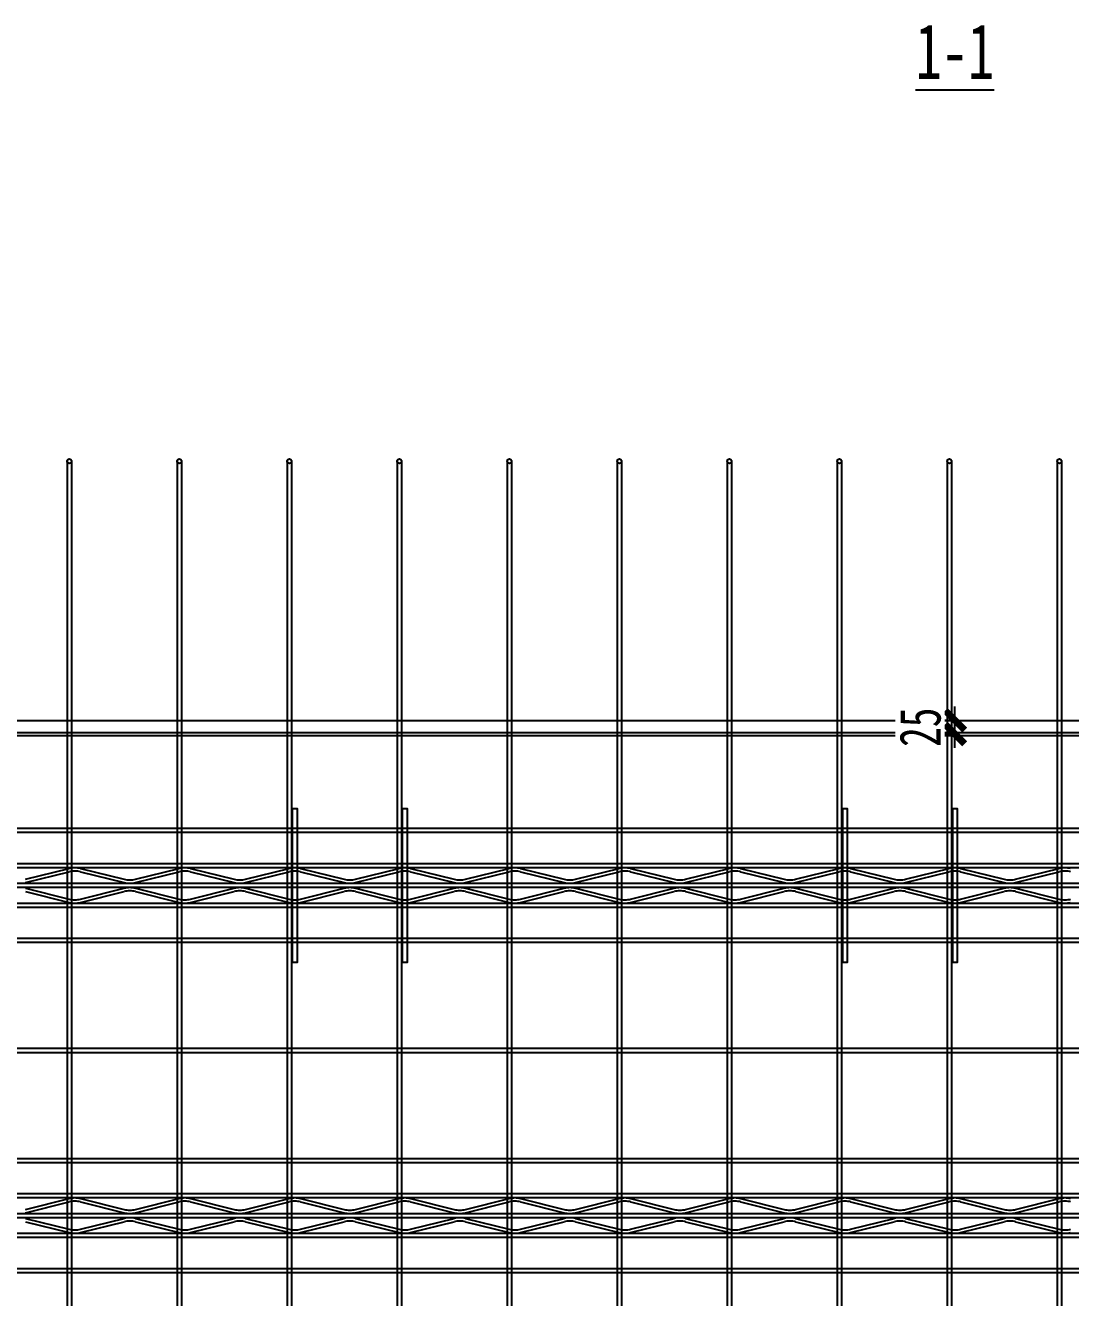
# Model space of a CAD drawing. Extents: x -524 to 129100, y -10500 to 1.
# Drawn here: x 70793 to 72693, y -7687 to -5375 of the extents above; entities that cross this region are included whole.
import ezdxf

# ---------------------------------------------------------------- set-up
doc = ezdxf.new("R2010")
doc.units = 0
doc.header["$LTSCALE"] = 250
doc.linetypes.add('BeePC_CENTER', pattern=[2, 1.25, -0.25, 0.25, -0.25])
doc.layers.get('0').update_dxf_attribs({"linetype": 'CONTINUOUS'})
doc.layers.get('Defpoints').update_dxf_attribs({"linetype": 'CONTINUOUS'})
for name, color, linetype in [('BeePC-CCBZ', 110, 'CONTINUOUS'), ('BeePC-GJ-LEVEL', 141, 'CONTINUOUS'), ('BeePC-GJ-Truss', 185, 'CONTINUOUS'), ('BeePC-TONG-ZT', 50, 'CONTINUOUS')]:
    doc.layers.add(name, color=color, linetype=linetype)
doc.styles.add('BeePC_Dim', font='simfang.ttf', dxfattribs={"width": 0.7})
doc.styles.add('BeePC_Text', font='simfang.ttf', dxfattribs={"width": 0.7})
doc.dimstyles.new('BeePC_DIM_25_25', dxfattribs={"dimtxt": 75, "dimasz": 25, "dimexe": 25, "dimexo": 0, "dimgap": 25, "dimtad": 1, "dimdec": 0, "dimzin": 0, "dimdsep": 46, "dimtxsty": 'BeePC_Dim', "dimblk": 'ARCHTICK', "dimcen": 0, "dimdle": 25, "dimclrt": 7, "dimadec": 0, "dimazin": 0, "dimtfac": 1, "dimtdec": 0, "dimtix": 1, "dimtmove": 2, "dimatfit": 3, "dimfxl": 250, "dimfxlon": 1, "dimtfill": 1, "dimtolj": 1, "dimtzin": 0, "dimarcsym": 0})

# ---------------------------------------------------------------- blocks, each defined once
blk = doc.blocks.new('_ArchTick')
at = {"color": 0, "linetype": 'ByBlock', "const_width": 0.5}
blk.add_lwpolyline([(-0.707, -0.707), (0.707, 0.707)], dxfattribs=at)
blk = doc.blocks.new('*D139')
at = {"layer": 'BeePC-CCBZ', "color": 0, "lineweight": -2, "transparency": 16777216}
for p, q in [((76704.4, -6138.4), (76704.4, -6663.4)), ((76504.4, -6163.4), (76729.4, -6163.4)), ((76504.4, -6638.4), (76729.4, -6638.4))]:
    blk.add_line(p, q, dxfattribs=at)
at = {"layer": 'Defpoints', "color": 0, "transparency": 16777216}
for p in [(76072.6, -6163.4), (72482.6, -6638.4), (76704.4, -6638.4)]:
    blk.add_point(p, dxfattribs=at)
at = {"layer": 'BeePC-CCBZ', "color": 0, "lineweight": -2, "transparency": 16777216, "xscale": 25, "yscale": 25, "zscale": 25}
for p, rotation in [((76704.4, -6163.4), 90), ((76704.4, -6638.4), 270)]:
    blk.add_blockref('_ArchTick', p, dxfattribs=dict(at, rotation=rotation))
at = {"layer": 'BeePC-CCBZ', "color": 7, "linetype": 'BeePC_CENTER', "transparency": 16777216, "insert": (76641.5, -6400.9), "char_height": 75, "attachment_point": 5, "rotation": 90, "style": 'BeePC_Dim', "bg_fill": 3, "box_fill_scale": 1.1, "bg_fill_color": 256, "bg_fill_true_color": 13158600, "bg_fill_transparency": 0}
blk.add_mtext('\\A1;475', dxfattribs=at)
blk = doc.blocks.new('*D140')
at = {"layer": 'BeePC-CCBZ', "color": 0, "lineweight": -2, "transparency": 16777216}
for p, q in [((76704.4, -6613.4), (76704.4, -9063.4)), ((76504.4, -6638.4), (76729.4, -6638.4)), ((76504.4, -9038.4), (76729.4, -9038.4))]:
    blk.add_line(p, q, dxfattribs=at)
at = {"layer": 'Defpoints', "color": 0, "transparency": 16777216}
for p in [(72482.6, -6638.4), (72482.6, -9038.4), (76704.4, -9038.4)]:
    blk.add_point(p, dxfattribs=at)
at = {"layer": 'BeePC-CCBZ', "color": 0, "lineweight": -2, "transparency": 16777216, "xscale": 25, "yscale": 25, "zscale": 25}
for p, rotation in [((76704.4, -6638.4), 90), ((76704.4, -9038.4), 270)]:
    blk.add_blockref('_ArchTick', p, dxfattribs=dict(at, rotation=rotation))
at = {"layer": 'BeePC-CCBZ', "color": 7, "linetype": 'BeePC_CENTER', "transparency": 16777216, "insert": (76641.5, -7838.4), "char_height": 75, "attachment_point": 5, "rotation": 90, "style": 'BeePC_Dim', "bg_fill": 3, "box_fill_scale": 1.1, "bg_fill_color": 256, "bg_fill_true_color": 13158600, "bg_fill_transparency": 0}
blk.add_mtext('\\A1;200x12=2400', dxfattribs=at)
blk = doc.blocks.new('*D143')
at = {"layer": 'BeePC-CCBZ', "color": 0, "lineweight": -2, "transparency": 16777216}
for p, q in [((72482.6, -6688.4), (72482.6, -6613.4)), ((72482.6, -6638.4), (72457.6, -6638.4)), ((72482.6, -6663.4), (72457.6, -6663.4))]:
    blk.add_line(p, q, dxfattribs=at)
at = {"layer": 'Defpoints', "color": 0, "transparency": 16777216}
for p in [(72482.6, -6638.4), (72482.6, -6638.4), (72482.6, -6663.4)]:
    blk.add_point(p, dxfattribs=at)
at = {"layer": 'BeePC-CCBZ', "color": 0, "lineweight": -2, "transparency": 16777216, "xscale": 25, "yscale": 25, "zscale": 25}
for p, rotation in [((72482.6, -6638.4), 270), ((72482.6, -6663.4), 90)]:
    blk.add_blockref('_ArchTick', p, dxfattribs=dict(at, rotation=rotation))
at = {"layer": 'BeePC-CCBZ', "color": 7, "linetype": 'BeePC_CENTER', "transparency": 16777216, "insert": (72419.7, -6650.9), "char_height": 75, "attachment_point": 5, "rotation": 90, "style": 'BeePC_Dim', "bg_fill": 3, "box_fill_scale": 1.1, "bg_fill_color": 256, "bg_fill_true_color": 13158600, "bg_fill_transparency": 0}
blk.add_mtext('\\A1;25', dxfattribs=at)

msp = doc.modelspace()

# ---------------------------------------------------------------- linework, layer by layer
for points in [[(71278.6, -7078.4), (71278.6, -6798.4), (71286.6, -6798.4), (71286.6, -7078.4), (71278.6, -7078.4)], [(71478.6, -7078.4), (71478.6, -6798.4), (71486.6, -6798.4), (71486.6, -7078.4), (71478.6, -7078.4)], [(72278.6, -7078.4), (72278.6, -6798.4), (72286.6, -6798.4), (72286.6, -7078.4), (72278.6, -7078.4)], [(72478.6, -7078.4), (72478.6, -6798.4), (72486.6, -6798.4), (72486.6, -7078.4), (72478.6, -7078.4)]]:
    msp.add_lwpolyline(points)
at = {"layer": 'BeePC-GJ-LEVEL'}
for points in [[(70868.6, -6167.4), (70868.6, -9509.4)], [(70876.6, -6167.4), (70876.6, -9509.4)], [(71068.6, -6167.4), (71068.6, -9509.4)], [(71076.6, -6167.4), (71076.6, -9509.4)], [(71268.6, -6167.4), (71268.6, -9509.4)], [(71276.6, -6167.4), (71276.6, -9509.4)], [(71468.6, -6167.4), (71468.6, -9509.4)], [(71476.6, -6167.4), (71476.6, -9509.4)], [(71668.6, -6167.4), (71668.6, -9509.4)], [(71676.6, -6167.4), (71676.6, -9509.4)], [(71868.6, -6167.4), (71868.6, -9509.4)], [(71876.6, -6167.4), (71876.6, -9509.4)], [(72068.6, -6167.4), (72068.6, -9509.4)], [(72076.6, -6167.4), (72076.6, -9509.4)], [(72268.6, -6167.4), (72268.6, -9509.4)], [(72276.6, -6167.4), (72276.6, -9509.4)], [(72468.6, -6167.4), (72468.6, -9509.4)], [(72476.6, -6167.4), (72476.6, -9509.4)], [(72668.6, -6167.4), (72668.6, -9509.4)], [(72676.6, -6167.4), (72676.6, -9509.4)], [(68737.8, -6660.4), (76227.4, -6660.4), (76227.4, -6666.4), (68737.8, -6666.4), (68737.8, -6660.4)], [(68582.8, -6834.4), (76432.4, -6834.4), (76432.4, -6842.4), (68582.8, -6842.4), (68582.8, -6834.4)], [(68582.8, -7034.4), (76432.4, -7034.4), (76432.4, -7042.4), (68582.8, -7042.4), (68582.8, -7034.4)], [(68582.8, -7234.4), (76432.4, -7234.4), (76432.4, -7242.4), (68582.8, -7242.4), (68582.8, -7234.4)], [(68582.8, -7434.4), (76432.4, -7434.4), (76432.4, -7442.4), (68582.8, -7442.4), (68582.8, -7434.4)], [(68582.8, -7634.4), (76432.4, -7634.4), (76432.4, -7642.4), (68582.8, -7642.4), (68582.8, -7634.4)]]:
    msp.add_lwpolyline(points, dxfattribs=at)
for centre in [(70872.6, -6167.4), (71072.6, -6167.4), (71272.6, -6167.4), (71472.6, -6167.4), (71672.6, -6167.4), (71872.6, -6167.4), (72072.6, -6167.4), (72272.6, -6167.4), (72472.6, -6167.4), (72672.6, -6167.4)]:
    msp.add_circle(centre, 4, dxfattribs=at)
at = {"layer": 'BeePC-GJ-Truss'}
for points in [[(68782.6, -6898.4), (76182.6, -6898.4), (76182.6, -6906.4), (68782.6, -6906.4), (68782.6, -6898.4)], [(70792.8, -6927.3), (70872.4, -6907.6)], [(70892.8, -6907.6), (70972.4, -6927.3)], [(70992.8, -6927.3), (71072.4, -6907.6)], [(71092.8, -6907.6), (71172.4, -6927.3)], [(71192.8, -6927.3), (71272.4, -6907.6)], [(71292.8, -6907.6), (71372.4, -6927.3)], [(71392.8, -6927.3), (71472.4, -6907.6)], [(71492.8, -6907.6), (71572.4, -6927.3)], [(71592.8, -6927.3), (71672.4, -6907.6)], [(71692.8, -6907.6), (71772.4, -6927.3)], [(71792.8, -6927.3), (71872.4, -6907.6)], [(71892.8, -6907.6), (71972.4, -6927.3)], [(71992.8, -6927.3), (72072.4, -6907.6)], [(72092.8, -6907.6), (72172.4, -6927.3)], [(72192.8, -6927.3), (72272.4, -6907.6)], [(72292.8, -6907.6), (72372.4, -6927.3)], [(72392.8, -6927.3), (72472.4, -6907.6)], [(72492.8, -6907.6), (72572.4, -6927.3)], [(72592.8, -6927.3), (72672.4, -6907.6)], [(68782.6, -6934.4), (76182.6, -6934.4), (76182.6, -6942.4), (68782.6, -6942.4), (68782.6, -6934.4), (68786, -6934.3), (68789.2, -6933.9), (68792.8, -6933.3), (68872.4, -6913.6)], [(70792.8, -6933.3), (70872.4, -6913.6)], [(70892.8, -6913.6), (70972.4, -6933.3)], [(70992.8, -6933.3), (71072.4, -6913.6)], [(71092.8, -6913.6), (71172.4, -6933.3)], [(71192.8, -6933.3), (71272.4, -6913.6)], [(71292.8, -6913.6), (71372.4, -6933.3)], [(71392.8, -6933.3), (71472.4, -6913.6)], [(71492.8, -6913.6), (71572.4, -6933.3)], [(71592.8, -6933.3), (71672.4, -6913.6)], [(71692.8, -6913.6), (71772.4, -6933.3)], [(71792.8, -6933.3), (71872.4, -6913.6)], [(71892.8, -6913.6), (71972.4, -6933.3)], [(71992.8, -6933.3), (72072.4, -6913.6)], [(72092.8, -6913.6), (72172.4, -6933.3)], [(72192.8, -6933.3), (72272.4, -6913.6)], [(72292.8, -6913.6), (72372.4, -6933.3)], [(72392.8, -6933.3), (72472.4, -6913.6)], [(72492.8, -6913.6), (72572.4, -6933.3)], [(72592.8, -6933.3), (72672.4, -6913.6)], [(70792.8, -6943.6), (70872.4, -6963.3)], [(70792.8, -6949.6), (70872.4, -6969.3)], [(70892.8, -6963.3), (70972.4, -6943.6)], [(70892.8, -6969.3), (70972.4, -6949.6)], [(70992.8, -6943.6), (71072.4, -6963.3)], [(70992.8, -6949.6), (71072.4, -6969.3)], [(71092.8, -6963.3), (71172.4, -6943.6)], [(71092.8, -6969.3), (71172.4, -6949.6)], [(71192.8, -6943.6), (71272.4, -6963.3)], [(71192.8, -6949.6), (71272.4, -6969.3)], [(71292.8, -6963.3), (71372.4, -6943.6)], [(71292.8, -6969.3), (71372.4, -6949.6)], [(71392.8, -6943.6), (71472.4, -6963.3)], [(71392.8, -6949.6), (71472.4, -6969.3)], [(71492.8, -6963.3), (71572.4, -6943.6)], [(71492.8, -6969.3), (71572.4, -6949.6)], [(71592.8, -6943.6), (71672.4, -6963.3)], [(71592.8, -6949.6), (71672.4, -6969.3)], [(71692.8, -6963.3), (71772.4, -6943.6)], [(71692.8, -6969.3), (71772.4, -6949.6)], [(71792.8, -6943.6), (71872.4, -6963.3)], [(71792.8, -6949.6), (71872.4, -6969.3)], [(71892.8, -6963.3), (71972.4, -6943.6)], [(71892.8, -6969.3), (71972.4, -6949.6)], [(71992.8, -6943.6), (72072.4, -6963.3)], [(71992.8, -6949.6), (72072.4, -6969.3)], [(72092.8, -6963.3), (72172.4, -6943.6)], [(72092.8, -6969.3), (72172.4, -6949.6)], [(72192.8, -6943.6), (72272.4, -6963.3)], [(72192.8, -6949.6), (72272.4, -6969.3)], [(72292.8, -6963.3), (72372.4, -6943.6)], [(72292.8, -6969.3), (72372.4, -6949.6)], [(72392.8, -6943.6), (72472.4, -6963.3)], [(72392.8, -6949.6), (72472.4, -6969.3)], [(72492.8, -6963.3), (72572.4, -6943.6)], [(72492.8, -6969.3), (72572.4, -6949.6)], [(72592.8, -6943.6), (72672.4, -6963.3)], [(72592.8, -6949.6), (72672.4, -6969.3)], [(68782.6, -6970.4), (76182.6, -6970.4), (76182.6, -6978.4), (68782.6, -6978.4), (68782.6, -6970.4)], [(68782.6, -7498.4), (76182.6, -7498.4), (76182.6, -7506.4), (68782.6, -7506.4), (68782.6, -7498.4)], [(68782.6, -7534.4), (76182.6, -7534.4), (76182.6, -7542.4), (68782.6, -7542.4), (68782.6, -7534.4), (68786, -7534.3), (68789.2, -7533.9), (68792.8, -7533.3), (68872.4, -7513.6)], [(70792.8, -7527.3), (70872.4, -7507.6)], [(70792.8, -7533.3), (70872.4, -7513.6)], [(70892.8, -7507.6), (70972.4, -7527.3)], [(70892.8, -7513.6), (70972.4, -7533.3)], [(70992.8, -7527.3), (71072.4, -7507.6)], [(70992.8, -7533.3), (71072.4, -7513.6)], [(71092.8, -7507.6), (71172.4, -7527.3)], [(71092.8, -7513.6), (71172.4, -7533.3)], [(71192.8, -7527.3), (71272.4, -7507.6)], [(71192.8, -7533.3), (71272.4, -7513.6)], [(71292.8, -7507.6), (71372.4, -7527.3)], [(71292.8, -7513.6), (71372.4, -7533.3)], [(71392.8, -7527.3), (71472.4, -7507.6)], [(71392.8, -7533.3), (71472.4, -7513.6)], [(71492.8, -7507.6), (71572.4, -7527.3)], [(71492.8, -7513.6), (71572.4, -7533.3)], [(71592.8, -7527.3), (71672.4, -7507.6)], [(71592.8, -7533.3), (71672.4, -7513.6)], [(71692.8, -7507.6), (71772.4, -7527.3)], [(71692.8, -7513.6), (71772.4, -7533.3)], [(71792.8, -7527.3), (71872.4, -7507.6)], [(71792.8, -7533.3), (71872.4, -7513.6)], [(71892.8, -7507.6), (71972.4, -7527.3)], [(71892.8, -7513.6), (71972.4, -7533.3)], [(71992.8, -7527.3), (72072.4, -7507.6)], [(71992.8, -7533.3), (72072.4, -7513.6)], [(72092.8, -7507.6), (72172.4, -7527.3)], [(72092.8, -7513.6), (72172.4, -7533.3)], [(72192.8, -7527.3), (72272.4, -7507.6)], [(72192.8, -7533.3), (72272.4, -7513.6)], [(72292.8, -7507.6), (72372.4, -7527.3)], [(72292.8, -7513.6), (72372.4, -7533.3)], [(72392.8, -7527.3), (72472.4, -7507.6)], [(72392.8, -7533.3), (72472.4, -7513.6)], [(72492.8, -7507.6), (72572.4, -7527.3)], [(72492.8, -7513.6), (72572.4, -7533.3)], [(72592.8, -7527.3), (72672.4, -7507.6)], [(72592.8, -7533.3), (72672.4, -7513.6)], [(70792.8, -7543.6), (70872.4, -7563.3)], [(70792.8, -7549.6), (70872.4, -7569.3)], [(70892.8, -7563.3), (70972.4, -7543.6)], [(70892.8, -7569.3), (70972.4, -7549.6)], [(70992.8, -7543.6), (71072.4, -7563.3)], [(70992.8, -7549.6), (71072.4, -7569.3)], [(71092.8, -7563.3), (71172.4, -7543.6)], [(71092.8, -7569.3), (71172.4, -7549.6)], [(71192.8, -7543.6), (71272.4, -7563.3)], [(71192.8, -7549.6), (71272.4, -7569.3)], [(71292.8, -7563.3), (71372.4, -7543.6)], [(71292.8, -7569.3), (71372.4, -7549.6)], [(71392.8, -7543.6), (71472.4, -7563.3)], [(71392.8, -7549.6), (71472.4, -7569.3)], [(71492.8, -7563.3), (71572.4, -7543.6)], [(71492.8, -7569.3), (71572.4, -7549.6)], [(71592.8, -7543.6), (71672.4, -7563.3)], [(71592.8, -7549.6), (71672.4, -7569.3)], [(71692.8, -7563.3), (71772.4, -7543.6)], [(71692.8, -7569.3), (71772.4, -7549.6)], [(71792.8, -7543.6), (71872.4, -7563.3)], [(71792.8, -7549.6), (71872.4, -7569.3)], [(71892.8, -7563.3), (71972.4, -7543.6)], [(71892.8, -7569.3), (71972.4, -7549.6)], [(71992.8, -7543.6), (72072.4, -7563.3)], [(71992.8, -7549.6), (72072.4, -7569.3)], [(72092.8, -7563.3), (72172.4, -7543.6)], [(72092.8, -7569.3), (72172.4, -7549.6)], [(72192.8, -7543.6), (72272.4, -7563.3)], [(72192.8, -7549.6), (72272.4, -7569.3)], [(72292.8, -7563.3), (72372.4, -7543.6)], [(72292.8, -7569.3), (72372.4, -7549.6)], [(72392.8, -7543.6), (72472.4, -7563.3)], [(72392.8, -7549.6), (72472.4, -7569.3)], [(72492.8, -7563.3), (72572.4, -7543.6)], [(72492.8, -7569.3), (72572.4, -7549.6)], [(72592.8, -7543.6), (72672.4, -7563.3)], [(72592.8, -7549.6), (72672.4, -7569.3)], [(68782.6, -7570.4), (76182.6, -7570.4), (76182.6, -7578.4), (68782.6, -7578.4), (68782.6, -7570.4)]]:
    msp.add_lwpolyline(points, dxfattribs=at)
for centre, major_axis, start_param, end_param in [((70883.8, -6911.6), (18, 0), 1.635672, 2.256488), ((70881.4, -6915.9), (12, 0), 1.470144, 2.422017), ((70881.4, -6911.6), (18, 0), 0.885104, 1.50592), ((70883.8, -6915.9), (12, 0), 0.719576, 1.671449), ((71083.8, -6911.6), (18, 0), 1.635672, 2.256488), ((71081.4, -6915.9), (12, 0), 1.470144, 2.422017), ((71081.4, -6911.6), (18, 0), 0.885104, 1.50592), ((71083.8, -6915.9), (12, 0), 0.719576, 1.671449), ((71283.8, -6911.6), (18, 0), 1.635672, 2.256488), ((71281.4, -6915.9), (12, 0), 1.470144, 2.422017), ((71281.4, -6911.6), (18, 0), 0.885104, 1.50592), ((71283.8, -6915.9), (12, 0), 0.719576, 1.671449), ((71483.8, -6911.6), (18, 0), 1.635672, 2.256488), ((71481.4, -6915.9), (12, 0), 1.470144, 2.422017), ((71481.4, -6911.6), (18, 0), 0.885104, 1.50592), ((71483.8, -6915.9), (12, 0), 0.719576, 1.671449), ((71683.8, -6911.6), (18, 0), 1.635672, 2.256488), ((71681.4, -6915.9), (12, 0), 1.470144, 2.422017), ((71681.4, -6911.6), (18, 0), 0.885104, 1.50592), ((71683.8, -6915.9), (12, 0), 0.719576, 1.671449), ((71883.8, -6911.6), (18, 0), 1.635672, 2.256488), ((71881.4, -6915.9), (12, 0), 1.470144, 2.422017), ((71881.4, -6911.6), (18, 0), 0.885104, 1.50592), ((71883.8, -6915.9), (12, 0), 0.719576, 1.671449), ((72083.8, -6911.6), (18, 0), 1.635672, 2.256488), ((72081.4, -6915.9), (12, 0), 1.470144, 2.422017), ((72081.4, -6911.6), (18, 0), 0.885104, 1.50592), ((72083.8, -6915.9), (12, 0), 0.719576, 1.671449), ((72283.8, -6911.6), (18, 0), 1.635672, 2.256488), ((72281.4, -6915.9), (12, 0), 1.470144, 2.422017), ((72281.4, -6911.6), (18, 0), 0.885104, 1.50592), ((72283.8, -6915.9), (12, 0), 0.719576, 1.671449), ((72483.8, -6911.6), (18, 0), 1.635672, 2.256488), ((72481.4, -6915.9), (12, 0), 1.470144, 2.422017), ((72481.4, -6911.6), (18, 0), 0.885104, 1.50592), ((72483.8, -6915.9), (12, 0), 0.719576, 1.671449), ((72683.8, -6911.6), (18, 0), 1.635672, 2.256488), ((72681.4, -6915.9), (12, 0), 1.470144, 2.422017), ((72681.4, -6911.6), (18, 0), 0.885104, 1.50592), ((72683.8, -6915.9), (12, 0), 0.719576, 1.671449), ((70981.4, -6925), (12, 0), 3.861169, 4.813041), ((70983.8, -6929.3), (18, 0), 4.026697, 4.647513), ((70983.8, -6925), (12, 0), 4.611737, 5.563609), ((70981.4, -6929.3), (18, 0), 4.777265, 5.398081), ((71181.4, -6925), (12, 0), 3.861169, 4.813041), ((71183.8, -6929.3), (18, 0), 4.026697, 4.647513), ((71183.8, -6925), (12, 0), 4.611737, 5.563609), ((71181.4, -6929.3), (18, 0), 4.777265, 5.398081), ((71381.4, -6925), (12, 0), 3.861169, 4.813041), ((71383.8, -6929.3), (18, 0), 4.026697, 4.647513), ((71383.8, -6925), (12, 0), 4.611737, 5.563609), ((71381.4, -6929.3), (18, 0), 4.777265, 5.398081), ((71581.4, -6925), (12, 0), 3.861169, 4.813041), ((71583.8, -6929.3), (18, 0), 4.026697, 4.647513), ((71583.8, -6925), (12, 0), 4.611737, 5.563609), ((71581.4, -6929.3), (18, 0), 4.777265, 5.398081), ((71781.4, -6925), (12, 0), 3.861169, 4.813041), ((71783.8, -6929.3), (18, 0), 4.026697, 4.647513), ((71783.8, -6925), (12, 0), 4.611737, 5.563609), ((71781.4, -6929.3), (18, 0), 4.777265, 5.398081), ((71981.4, -6925), (12, 0), 3.861169, 4.813041), ((71983.8, -6929.3), (18, 0), 4.026697, 4.647513), ((71983.8, -6925), (12, 0), 4.611737, 5.563609), ((71981.4, -6929.3), (18, 0), 4.777265, 5.398081), ((72181.4, -6925), (12, 0), 3.861169, 4.813041), ((72183.8, -6929.3), (18, 0), 4.026697, 4.647513), ((72183.8, -6925), (12, 0), 4.611737, 5.563609), ((72181.4, -6929.3), (18, 0), 4.777265, 5.398081), ((72381.4, -6925), (12, 0), 3.861169, 4.813041), ((72383.8, -6929.3), (18, 0), 4.026697, 4.647513), ((72383.8, -6925), (12, 0), 4.611737, 5.563609), ((72381.4, -6929.3), (18, 0), 4.777265, 5.398081), ((72581.4, -6925), (12, 0), 3.861169, 4.813041), ((72583.8, -6929.3), (18, 0), 4.026697, 4.647513), ((72583.8, -6925), (12, 0), 4.611737, 5.563609), ((72581.4, -6929.3), (18, 0), 4.777265, 5.398081), ((70983.8, -6947.6), (18, 0), 1.635672, 2.256488), ((70981.4, -6951.9), (12, 0), 1.470144, 2.422017), ((70981.4, -6947.6), (18, 0), 0.885104, 1.50592), ((70983.8, -6951.9), (12, 0), 0.719576, 1.671449), ((71183.8, -6947.6), (18, 0), 1.635672, 2.256488), ((71181.4, -6951.9), (12, 0), 1.470144, 2.422017), ((71181.4, -6947.6), (18, 0), 0.885104, 1.50592), ((71183.8, -6951.9), (12, 0), 0.719576, 1.671449), ((71383.8, -6947.6), (18, 0), 1.635672, 2.256488), ((71381.4, -6951.9), (12, 0), 1.470144, 2.422017), ((71381.4, -6947.6), (18, 0), 0.885104, 1.50592), ((71383.8, -6951.9), (12, 0), 0.719576, 1.671449), ((71583.8, -6947.6), (18, 0), 1.635672, 2.256488), ((71581.4, -6951.9), (12, 0), 1.470144, 2.422017), ((71581.4, -6947.6), (18, 0), 0.885104, 1.50592), ((71583.8, -6951.9), (12, 0), 0.719576, 1.671449), ((71783.8, -6947.6), (18, 0), 1.635672, 2.256488), ((71781.4, -6951.9), (12, 0), 1.470144, 2.422017), ((71781.4, -6947.6), (18, 0), 0.885104, 1.50592), ((71783.8, -6951.9), (12, 0), 0.719576, 1.671449), ((71983.8, -6947.6), (18, 0), 1.635672, 2.256488), ((71981.4, -6951.9), (12, 0), 1.470144, 2.422017), ((71981.4, -6947.6), (18, 0), 0.885104, 1.50592), ((71983.8, -6951.9), (12, 0), 0.719576, 1.671449), ((72183.8, -6947.6), (18, 0), 1.635672, 2.256488), ((72181.4, -6951.9), (12, 0), 1.470144, 2.422017), ((72181.4, -6947.6), (18, 0), 0.885104, 1.50592), ((72183.8, -6951.9), (12, 0), 0.719576, 1.671449), ((72383.8, -6947.6), (18, 0), 1.635672, 2.256488), ((72381.4, -6951.9), (12, 0), 1.470144, 2.422017), ((72381.4, -6947.6), (18, 0), 0.885104, 1.50592), ((72383.8, -6951.9), (12, 0), 0.719576, 1.671449), ((72583.8, -6947.6), (18, 0), 1.635672, 2.256488), ((72581.4, -6951.9), (12, 0), 1.470144, 2.422017), ((72581.4, -6947.6), (18, 0), 0.885104, 1.50592), ((72583.8, -6951.9), (12, 0), 0.719576, 1.671449), ((70881.4, -6961), (12, 0), 3.861169, 4.813041), ((70883.8, -6965.3), (18, 0), 4.026697, 4.647513), ((70883.8, -6961), (12, 0), 4.611737, 5.563609), ((70881.4, -6965.3), (18, 0), 4.777265, 5.398081), ((71081.4, -6961), (12, 0), 3.861169, 4.813041), ((71083.8, -6965.3), (18, 0), 4.026697, 4.647513), ((71083.8, -6961), (12, 0), 4.611737, 5.563609), ((71081.4, -6965.3), (18, 0), 4.777265, 5.398081), ((71281.4, -6961), (12, 0), 3.861169, 4.813041), ((71283.8, -6965.3), (18, 0), 4.026697, 4.647513), ((71283.8, -6961), (12, 0), 4.611737, 5.563609), ((71281.4, -6965.3), (18, 0), 4.777265, 5.398081), ((71481.4, -6961), (12, 0), 3.861169, 4.813041), ((71483.8, -6965.3), (18, 0), 4.026697, 4.647513), ((71483.8, -6961), (12, 0), 4.611737, 5.563609), ((71481.4, -6965.3), (18, 0), 4.777265, 5.398081), ((71681.4, -6961), (12, 0), 3.861169, 4.813041), ((71683.8, -6965.3), (18, 0), 4.026697, 4.647513), ((71683.8, -6961), (12, 0), 4.611737, 5.563609), ((71681.4, -6965.3), (18, 0), 4.777265, 5.398081), ((71881.4, -6961), (12, 0), 3.861169, 4.813041), ((71883.8, -6965.3), (18, 0), 4.026697, 4.647513), ((71883.8, -6961), (12, 0), 4.611737, 5.563609), ((71881.4, -6965.3), (18, 0), 4.777265, 5.398081), ((72081.4, -6961), (12, 0), 3.861169, 4.813041), ((72083.8, -6965.3), (18, 0), 4.026697, 4.647513), ((72083.8, -6961), (12, 0), 4.611737, 5.563609), ((72081.4, -6965.3), (18, 0), 4.777265, 5.398081), ((72281.4, -6961), (12, 0), 3.861169, 4.813041), ((72283.8, -6965.3), (18, 0), 4.026697, 4.647513), ((72283.8, -6961), (12, 0), 4.611737, 5.563609), ((72281.4, -6965.3), (18, 0), 4.777265, 5.398081), ((72481.4, -6961), (12, 0), 3.861169, 4.813041), ((72483.8, -6965.3), (18, 0), 4.026697, 4.647513), ((72483.8, -6961), (12, 0), 4.611737, 5.563609), ((72481.4, -6965.3), (18, 0), 4.777265, 5.398081), ((72681.4, -6961), (12, 0), 3.861169, 4.813041), ((72683.8, -6965.3), (18, 0), 4.026697, 4.647513), ((72683.8, -6961), (12, 0), 4.611737, 5.563609), ((72681.4, -6965.3), (18, 0), 4.777265, 5.398081), ((70883.8, -7511.6), (18, 0), 1.635672, 2.256488), ((70881.4, -7515.9), (12, 0), 1.470144, 2.422017), ((70881.4, -7511.6), (18, 0), 0.885104, 1.50592), ((70883.8, -7515.9), (12, 0), 0.719576, 1.671449), ((71083.8, -7511.6), (18, 0), 1.635672, 2.256488), ((71081.4, -7515.9), (12, 0), 1.470144, 2.422017), ((71081.4, -7511.6), (18, 0), 0.885104, 1.50592), ((71083.8, -7515.9), (12, 0), 0.719576, 1.671449), ((71283.8, -7511.6), (18, 0), 1.635672, 2.256488), ((71281.4, -7515.9), (12, 0), 1.470144, 2.422017), ((71281.4, -7511.6), (18, 0), 0.885104, 1.50592), ((71283.8, -7515.9), (12, 0), 0.719576, 1.671449), ((71483.8, -7511.6), (18, 0), 1.635672, 2.256488), ((71481.4, -7515.9), (12, 0), 1.470144, 2.422017), ((71481.4, -7511.6), (18, 0), 0.885104, 1.50592), ((71483.8, -7515.9), (12, 0), 0.719576, 1.671449), ((71683.8, -7511.6), (18, 0), 1.635672, 2.256488), ((71681.4, -7515.9), (12, 0), 1.470144, 2.422017), ((71681.4, -7511.6), (18, 0), 0.885104, 1.50592), ((71683.8, -7515.9), (12, 0), 0.719576, 1.671449), ((71883.8, -7511.6), (18, 0), 1.635672, 2.256488), ((71881.4, -7515.9), (12, 0), 1.470144, 2.422017), ((71881.4, -7511.6), (18, 0), 0.885104, 1.50592), ((71883.8, -7515.9), (12, 0), 0.719576, 1.671449), ((72083.8, -7511.6), (18, 0), 1.635672, 2.256488), ((72081.4, -7515.9), (12, 0), 1.470144, 2.422017), ((72081.4, -7511.6), (18, 0), 0.885104, 1.50592), ((72083.8, -7515.9), (12, 0), 0.719576, 1.671449), ((72283.8, -7511.6), (18, 0), 1.635672, 2.256488), ((72281.4, -7515.9), (12, 0), 1.470144, 2.422017), ((72281.4, -7511.6), (18, 0), 0.885104, 1.50592), ((72283.8, -7515.9), (12, 0), 0.719576, 1.671449), ((72483.8, -7511.6), (18, 0), 1.635672, 2.256488), ((72481.4, -7515.9), (12, 0), 1.470144, 2.422017), ((72481.4, -7511.6), (18, 0), 0.885104, 1.50592), ((72483.8, -7515.9), (12, 0), 0.719576, 1.671449), ((72683.8, -7511.6), (18, 0), 1.635672, 2.256488), ((72681.4, -7515.9), (12, 0), 1.470144, 2.422017), ((72681.4, -7511.6), (18, 0), 0.885104, 1.50592), ((72683.8, -7515.9), (12, 0), 0.719576, 1.671449), ((70981.4, -7525), (12, 0), 3.861169, 4.813041), ((70983.8, -7529.3), (18, 0), 4.026697, 4.647513), ((70983.8, -7525), (12, 0), 4.611737, 5.563609), ((70981.4, -7529.3), (18, 0), 4.777265, 5.398081), ((71181.4, -7525), (12, 0), 3.861169, 4.813041), ((71183.8, -7529.3), (18, 0), 4.026697, 4.647513), ((71183.8, -7525), (12, 0), 4.611737, 5.563609), ((71181.4, -7529.3), (18, 0), 4.777265, 5.398081), ((71381.4, -7525), (12, 0), 3.861169, 4.813041), ((71383.8, -7529.3), (18, 0), 4.026697, 4.647513), ((71383.8, -7525), (12, 0), 4.611737, 5.563609), ((71381.4, -7529.3), (18, 0), 4.777265, 5.398081), ((71581.4, -7525), (12, 0), 3.861169, 4.813041), ((71583.8, -7529.3), (18, 0), 4.026697, 4.647513), ((71583.8, -7525), (12, 0), 4.611737, 5.563609), ((71581.4, -7529.3), (18, 0), 4.777265, 5.398081), ((71781.4, -7525), (12, 0), 3.861169, 4.813041), ((71783.8, -7529.3), (18, 0), 4.026697, 4.647513), ((71783.8, -7525), (12, 0), 4.611737, 5.563609), ((71781.4, -7529.3), (18, 0), 4.777265, 5.398081), ((71981.4, -7525), (12, 0), 3.861169, 4.813041), ((71983.8, -7529.3), (18, 0), 4.026697, 4.647513), ((71983.8, -7525), (12, 0), 4.611737, 5.563609), ((71981.4, -7529.3), (18, 0), 4.777265, 5.398081), ((72181.4, -7525), (12, 0), 3.861169, 4.813041), ((72183.8, -7529.3), (18, 0), 4.026697, 4.647513), ((72183.8, -7525), (12, 0), 4.611737, 5.563609), ((72181.4, -7529.3), (18, 0), 4.777265, 5.398081), ((72381.4, -7525), (12, 0), 3.861169, 4.813041), ((72383.8, -7529.3), (18, 0), 4.026697, 4.647513), ((72383.8, -7525), (12, 0), 4.611737, 5.563609), ((72381.4, -7529.3), (18, 0), 4.777265, 5.398081), ((72581.4, -7525), (12, 0), 3.861169, 4.813041), ((72583.8, -7529.3), (18, 0), 4.026697, 4.647513), ((72583.8, -7525), (12, 0), 4.611737, 5.563609), ((72581.4, -7529.3), (18, 0), 4.777265, 5.398081), ((70983.8, -7547.6), (18, 0), 1.635672, 2.256488), ((70981.4, -7551.9), (12, 0), 1.470144, 2.422017), ((70981.4, -7547.6), (18, 0), 0.885104, 1.50592), ((70983.8, -7551.9), (12, 0), 0.719576, 1.671449), ((71183.8, -7547.6), (18, 0), 1.635672, 2.256488), ((71181.4, -7551.9), (12, 0), 1.470144, 2.422017), ((71181.4, -7547.6), (18, 0), 0.885104, 1.50592), ((71183.8, -7551.9), (12, 0), 0.719576, 1.671449), ((71383.8, -7547.6), (18, 0), 1.635672, 2.256488), ((71381.4, -7551.9), (12, 0), 1.470144, 2.422017), ((71381.4, -7547.6), (18, 0), 0.885104, 1.50592), ((71383.8, -7551.9), (12, 0), 0.719576, 1.671449), ((71583.8, -7547.6), (18, 0), 1.635672, 2.256488), ((71581.4, -7551.9), (12, 0), 1.470144, 2.422017), ((71581.4, -7547.6), (18, 0), 0.885104, 1.50592), ((71583.8, -7551.9), (12, 0), 0.719576, 1.671449), ((71783.8, -7547.6), (18, 0), 1.635672, 2.256488), ((71781.4, -7551.9), (12, 0), 1.470144, 2.422017), ((71781.4, -7547.6), (18, 0), 0.885104, 1.50592), ((71783.8, -7551.9), (12, 0), 0.719576, 1.671449), ((71983.8, -7547.6), (18, 0), 1.635672, 2.256488), ((71981.4, -7551.9), (12, 0), 1.470144, 2.422017), ((71981.4, -7547.6), (18, 0), 0.885104, 1.50592), ((71983.8, -7551.9), (12, 0), 0.719576, 1.671449), ((72183.8, -7547.6), (18, 0), 1.635672, 2.256488), ((72181.4, -7551.9), (12, 0), 1.470144, 2.422017), ((72181.4, -7547.6), (18, 0), 0.885104, 1.50592), ((72183.8, -7551.9), (12, 0), 0.719576, 1.671449), ((72383.8, -7547.6), (18, 0), 1.635672, 2.256488), ((72381.4, -7551.9), (12, 0), 1.470144, 2.422017), ((72381.4, -7547.6), (18, 0), 0.885104, 1.50592), ((72383.8, -7551.9), (12, 0), 0.719576, 1.671449), ((72583.8, -7547.6), (18, 0), 1.635672, 2.256488), ((72581.4, -7551.9), (12, 0), 1.470144, 2.422017), ((72581.4, -7547.6), (18, 0), 0.885104, 1.50592), ((72583.8, -7551.9), (12, 0), 0.719576, 1.671449), ((70881.4, -7561), (12, 0), 3.861169, 4.813041), ((70883.8, -7565.3), (18, 0), 4.026697, 4.647513), ((70883.8, -7561), (12, 0), 4.611737, 5.563609), ((70881.4, -7565.3), (18, 0), 4.777265, 5.398081), ((71081.4, -7561), (12, 0), 3.861169, 4.813041), ((71083.8, -7565.3), (18, 0), 4.026697, 4.647513), ((71083.8, -7561), (12, 0), 4.611737, 5.563609), ((71081.4, -7565.3), (18, 0), 4.777265, 5.398081), ((71281.4, -7561), (12, 0), 3.861169, 4.813041), ((71283.8, -7565.3), (18, 0), 4.026697, 4.647513), ((71283.8, -7561), (12, 0), 4.611737, 5.563609), ((71281.4, -7565.3), (18, 0), 4.777265, 5.398081), ((71481.4, -7561), (12, 0), 3.861169, 4.813041), ((71483.8, -7565.3), (18, 0), 4.026697, 4.647513), ((71483.8, -7561), (12, 0), 4.611737, 5.563609), ((71481.4, -7565.3), (18, 0), 4.777265, 5.398081), ((71681.4, -7561), (12, 0), 3.861169, 4.813041), ((71683.8, -7565.3), (18, 0), 4.026697, 4.647513), ((71683.8, -7561), (12, 0), 4.611737, 5.563609), ((71681.4, -7565.3), (18, 0), 4.777265, 5.398081), ((71881.4, -7561), (12, 0), 3.861169, 4.813041), ((71883.8, -7565.3), (18, 0), 4.026697, 4.647513), ((71883.8, -7561), (12, 0), 4.611737, 5.563609), ((71881.4, -7565.3), (18, 0), 4.777265, 5.398081), ((72081.4, -7561), (12, 0), 3.861169, 4.813041), ((72083.8, -7565.3), (18, 0), 4.026697, 4.647513), ((72083.8, -7561), (12, 0), 4.611737, 5.563609), ((72081.4, -7565.3), (18, 0), 4.777265, 5.398081), ((72281.4, -7561), (12, 0), 3.861169, 4.813041), ((72283.8, -7565.3), (18, 0), 4.026697, 4.647513), ((72283.8, -7561), (12, 0), 4.611737, 5.563609), ((72281.4, -7565.3), (18, 0), 4.777265, 5.398081), ((72481.4, -7561), (12, 0), 3.861169, 4.813041), ((72483.8, -7565.3), (18, 0), 4.026697, 4.647513), ((72483.8, -7561), (12, 0), 4.611737, 5.563609), ((72481.4, -7565.3), (18, 0), 4.777265, 5.398081), ((72681.4, -7561), (12, 0), 3.861169, 4.813041), ((72683.8, -7565.3), (18, 0), 4.026697, 4.647513), ((72683.8, -7561), (12, 0), 4.611737, 5.563609), ((72681.4, -7565.3), (18, 0), 4.777265, 5.398081)]:
    msp.add_ellipse(centre, major_axis=major_axis, ratio=0.288551, start_param=start_param, end_param=end_param, dxfattribs=at)
at = {"layer": 'BeePC-TONG-ZT'}
msp.add_lwpolyline([(68722.8, -6638.4), (76242.4, -6638.4), (76242.4, -9038.4), (68722.8, -9038.4), (68722.8, -6638.4)], dxfattribs=at)

# ---------------------------------------------------------------- texts
at = {"insert": (72482.6, -5422.6), "char_height": 100, "attachment_point": 5, "style": 'BeePC_Text'}
msp.add_mtext('\\L1-1\\o', dxfattribs=at)

# ---------------------------------------------------------------- next in the draw order: dimensions: what is measured, and where the dimension line sits
at = {"layer": 'BeePC-CCBZ'}
dim = msp.add_linear_dim(base=(76704.4, -6638.4), p1=(76072.6, -6163.4), p2=(72482.6, -6638.4), angle=90, dimstyle='BeePC_DIM_25_25', override={"dimfxl": 200}, dxfattribs=at)
dim.commit()
dim.dimension.update_dxf_attribs({"geometry": '*D139', "text_midpoint": (76641.5, -6400.9)})

# ---------------------------------------------------------------- next in the draw order: dimensions: what is measured, and where the dimension line sits
dim = msp.add_linear_dim(base=(76704.4, -9038.4), p1=(72482.6, -6638.4), p2=(72482.6, -9038.4), angle=90, text='200x12=2400', dimstyle='BeePC_DIM_25_25', override={"dimfxl": 200}, dxfattribs=at)
dim.commit()
dim.dimension.update_dxf_attribs({"geometry": '*D140', "text_midpoint": (76641.5, -7838.4)})

# ---------------------------------------------------------------- next in the draw order: dimensions: what is measured, and where the dimension line sits
dim = msp.add_linear_dim(base=(72482.6, -6638.4), p1=(72482.6, -6663.4), p2=(72482.6, -6638.4), angle=90, dimstyle='BeePC_DIM_25_25', override={"dimfxl": 50}, dxfattribs=at)
dim.commit()
dim.dimension.update_dxf_attribs({"geometry": '*D143', "text_midpoint": (72419.7, -6650.9)})

doc.saveas('drawing.dxf')
